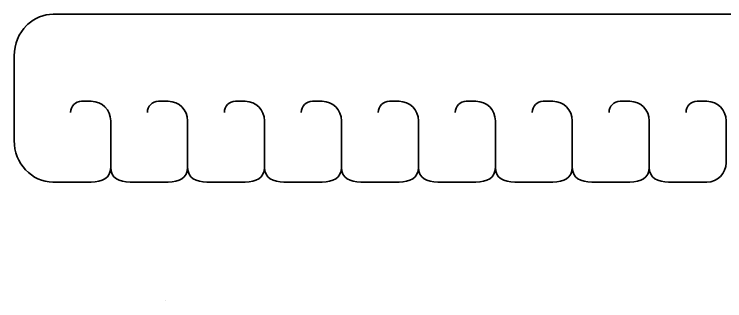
# Model space of a CAD drawing. Header units: inches. Extents: x 17 to 980, y -926 to -230.
# Drawn here: x 143.5 to 252.2, y -689.2 to -645.4 of the extents above; entities that cross this region are included whole.
import ezdxf

# ---------------------------------------------------------------- set-up
doc = ezdxf.new("R2010")
doc.units = ezdxf.units.IN
doc.header["$MEASUREMENT"] = 0
doc.layers.add('Layer 1', color=7, linetype='Continuous')

msp = doc.modelspace()

# ---------------------------------------------------------------- linework, layer by layer
at = {"layer": 'Layer 1', "color": 179, "lineweight": 53, "true_color": 0x231f20}
msp.add_lwpolyline([(166.71, -689.19), (166.71, -689.19)], dxfattribs=at)
at = {"layer": 'Layer 1', "color": 179, "lineweight": 35, "true_color": 0x231f20}
for points, knots in [([(152.12, -660.43), (152.12, -659.49), (152.88, -658.73), (153.82, -658.73), (153.82, -658.73), (155.3, -658.73), (155.3, -658.73), (156.94, -658.73), (158.27, -660.06), (158.27, -661.7), (158.27, -661.7), (158.27, -668.81), (158.27, -668.81), (158.27, -670.45), (156.94, -671.07), (155.3, -671.07), (155.3, -671.07), (155.17, -671.07), (155.17, -671.07), (155.17, -671.07), (149.46, -671.07), (149.46, -671.07), (149.46, -671.07), (149.42, -671.07), (149.42, -671.07), (149.42, -671.07), (149.46, -671.07), (149.46, -671.07), (146.18, -671.07), (143.51, -668.22), (143.51, -664.72), (143.51, -664.72), (143.51, -651.78), (143.51, -651.78), (143.51, -649.96), (144.24, -648.32), (145.39, -647.17), (145.39, -647.17), (145.6, -646.96), (145.6, -646.96), (146.63, -646.05), (148.02, -645.43), (149.46, -645.43), (149.46, -645.43), (725.71, -645.44), (725.71, -645.44), (727.35, -645.44), (728.67, -646.77), (728.67, -648.4)], [0, 0, 0, 0, 1, 1, 1, 2, 2, 2, 3, 3, 3, 4, 4, 4, 5, 5, 5, 6, 6, 6, 7, 7, 7, 8, 8, 8, 9, 9, 9, 10, 10, 10, 11, 11, 11, 12, 12, 12, 13, 13, 13, 14, 14, 14, 15, 15, 15, 16, 16, 16, 16]), ([(163.89, -660.43), (163.89, -659.49), (164.65, -658.73), (165.59, -658.73), (165.59, -658.73), (167.07, -658.73), (167.07, -658.73), (168.71, -658.73), (170.04, -660.06), (170.04, -661.7), (170.04, -661.7), (170.04, -668.81), (170.04, -668.81), (170.04, -670.45), (168.71, -671.07), (167.07, -671.07), (167.07, -671.07), (166.94, -671.07), (166.94, -671.07), (166.94, -671.07), (167.07, -671.07), (167.07, -671.07), (167.07, -671.07), (161.23, -671.07), (161.23, -671.07), (159.59, -671.07), (158.27, -670.45), (158.27, -668.81)], [0, 0, 0, 0, 1, 1, 1, 2, 2, 2, 3, 3, 3, 4, 4, 4, 5, 5, 5, 6, 6, 6, 7, 7, 7, 8, 8, 8, 9, 9, 9, 9]), ([(175.66, -660.43), (175.66, -659.49), (176.42, -658.73), (177.36, -658.73), (177.36, -658.73), (178.84, -658.73), (178.84, -658.73), (180.48, -658.73), (181.8, -660.06), (181.8, -661.7), (181.8, -661.7), (181.8, -668.81), (181.8, -668.81), (181.8, -670.45), (180.48, -671.07), (178.84, -671.07), (178.84, -671.07), (178.71, -671.07), (178.71, -671.07), (178.71, -671.07), (178.84, -671.07), (178.84, -671.07), (178.84, -671.07), (173, -671.07), (173, -671.07), (171.36, -671.07), (170.04, -670.45), (170.04, -668.81)], [0, 0, 0, 0, 1, 1, 1, 2, 2, 2, 3, 3, 3, 4, 4, 4, 5, 5, 5, 6, 6, 6, 7, 7, 7, 8, 8, 8, 9, 9, 9, 9]), ([(187.43, -660.43), (187.43, -659.49), (188.19, -658.73), (189.13, -658.73), (189.13, -658.73), (190.61, -658.73), (190.61, -658.73), (192.25, -658.73), (193.57, -660.06), (193.57, -661.7), (193.57, -661.7), (193.57, -668.81), (193.57, -668.81), (193.57, -670.45), (192.25, -671.07), (190.61, -671.07), (190.61, -671.07), (190.48, -671.07), (190.48, -671.07), (190.48, -671.07), (190.61, -671.07), (190.61, -671.07), (190.61, -671.07), (184.77, -671.07), (184.77, -671.07), (183.13, -671.07), (181.8, -670.45), (181.8, -668.81)], [0, 0, 0, 0, 1, 1, 1, 2, 2, 2, 3, 3, 3, 4, 4, 4, 5, 5, 5, 6, 6, 6, 7, 7, 7, 8, 8, 8, 9, 9, 9, 9]), ([(199.2, -660.43), (199.2, -659.49), (199.96, -658.73), (200.9, -658.73), (200.9, -658.73), (202.38, -658.73), (202.38, -658.73), (204.02, -658.73), (205.34, -660.06), (205.34, -661.7), (205.34, -661.7), (205.34, -668.81), (205.34, -668.81), (205.34, -670.45), (204.02, -671.07), (202.38, -671.07), (202.38, -671.07), (202.25, -671.07), (202.25, -671.07), (202.25, -671.07), (202.38, -671.07), (202.38, -671.07), (202.38, -671.07), (196.54, -671.07), (196.54, -671.07), (194.9, -671.07), (193.57, -670.45), (193.57, -668.81)], [0, 0, 0, 0, 1, 1, 1, 2, 2, 2, 3, 3, 3, 4, 4, 4, 5, 5, 5, 6, 6, 6, 7, 7, 7, 8, 8, 8, 9, 9, 9, 9]), ([(210.97, -660.43), (210.97, -659.49), (211.73, -658.73), (212.66, -658.73), (212.66, -658.73), (214.15, -658.73), (214.15, -658.73), (215.79, -658.73), (217.11, -660.06), (217.11, -661.7), (217.11, -661.7), (217.11, -668.81), (217.11, -668.81), (217.11, -670.45), (215.79, -671.07), (214.15, -671.07), (214.15, -671.07), (214.02, -671.07), (214.02, -671.07), (214.02, -671.07), (214.15, -671.07), (214.15, -671.07), (214.15, -671.07), (208.31, -671.07), (208.31, -671.07), (206.67, -671.07), (205.34, -670.45), (205.34, -668.81)], [0, 0, 0, 0, 1, 1, 1, 2, 2, 2, 3, 3, 3, 4, 4, 4, 5, 5, 5, 6, 6, 6, 7, 7, 7, 8, 8, 8, 9, 9, 9, 9]), ([(222.74, -660.43), (222.74, -659.49), (223.5, -658.73), (224.43, -658.73), (224.43, -658.73), (225.92, -658.73), (225.92, -658.73), (227.55, -658.73), (228.88, -660.06), (228.88, -661.7), (228.88, -661.7), (228.88, -668.81), (228.88, -668.81), (228.88, -670.45), (227.55, -671.07), (225.92, -671.07), (225.92, -671.07), (225.79, -671.07), (225.79, -671.07), (225.79, -671.07), (225.92, -671.07), (225.92, -671.07), (225.92, -671.07), (220.08, -671.07), (220.08, -671.07), (218.44, -671.07), (217.11, -670.45), (217.11, -668.81)], [0, 0, 0, 0, 1, 1, 1, 2, 2, 2, 3, 3, 3, 4, 4, 4, 5, 5, 5, 6, 6, 6, 7, 7, 7, 8, 8, 8, 9, 9, 9, 9]), ([(234.51, -660.43), (234.51, -659.49), (235.27, -658.73), (236.2, -658.73), (236.2, -658.73), (237.69, -658.73), (237.69, -658.73), (239.32, -658.73), (240.65, -660.06), (240.65, -661.7), (240.65, -661.7), (240.65, -668.81), (240.65, -668.81), (240.65, -670.45), (239.32, -671.07), (237.69, -671.07), (237.69, -671.07), (237.56, -671.07), (237.56, -671.07), (237.56, -671.07), (237.69, -671.07), (237.69, -671.07), (237.69, -671.07), (231.85, -671.07), (231.85, -671.07), (230.21, -671.07), (228.88, -670.45), (228.88, -668.81)], [0, 0, 0, 0, 1, 1, 1, 2, 2, 2, 3, 3, 3, 4, 4, 4, 5, 5, 5, 6, 6, 6, 7, 7, 7, 8, 8, 8, 9, 9, 9, 9]), ([(246.28, -660.43), (246.28, -659.49), (247.04, -658.73), (247.97, -658.73), (247.97, -658.73), (249.46, -658.73), (249.46, -658.73), (251.09, -658.73), (252.42, -660.06), (252.42, -661.7), (252.42, -661.7), (252.42, -668.11), (252.42, -668.11), (252.42, -669.75), (251.09, -671.07), (249.46, -671.07), (249.46, -671.07), (249.33, -671.07), (249.33, -671.07), (249.33, -671.07), (249.46, -671.07), (249.46, -671.07), (249.46, -671.07), (243.62, -671.07), (243.62, -671.07), (241.98, -671.07), (240.65, -670.45), (240.65, -668.81)], [0, 0, 0, 0, 1, 1, 1, 2, 2, 2, 3, 3, 3, 4, 4, 4, 5, 5, 5, 6, 6, 6, 7, 7, 7, 8, 8, 8, 9, 9, 9, 9])]:
    msp.add_open_spline(points, degree=3, knots=knots, dxfattribs=at)

doc.saveas('drawing.dxf')
